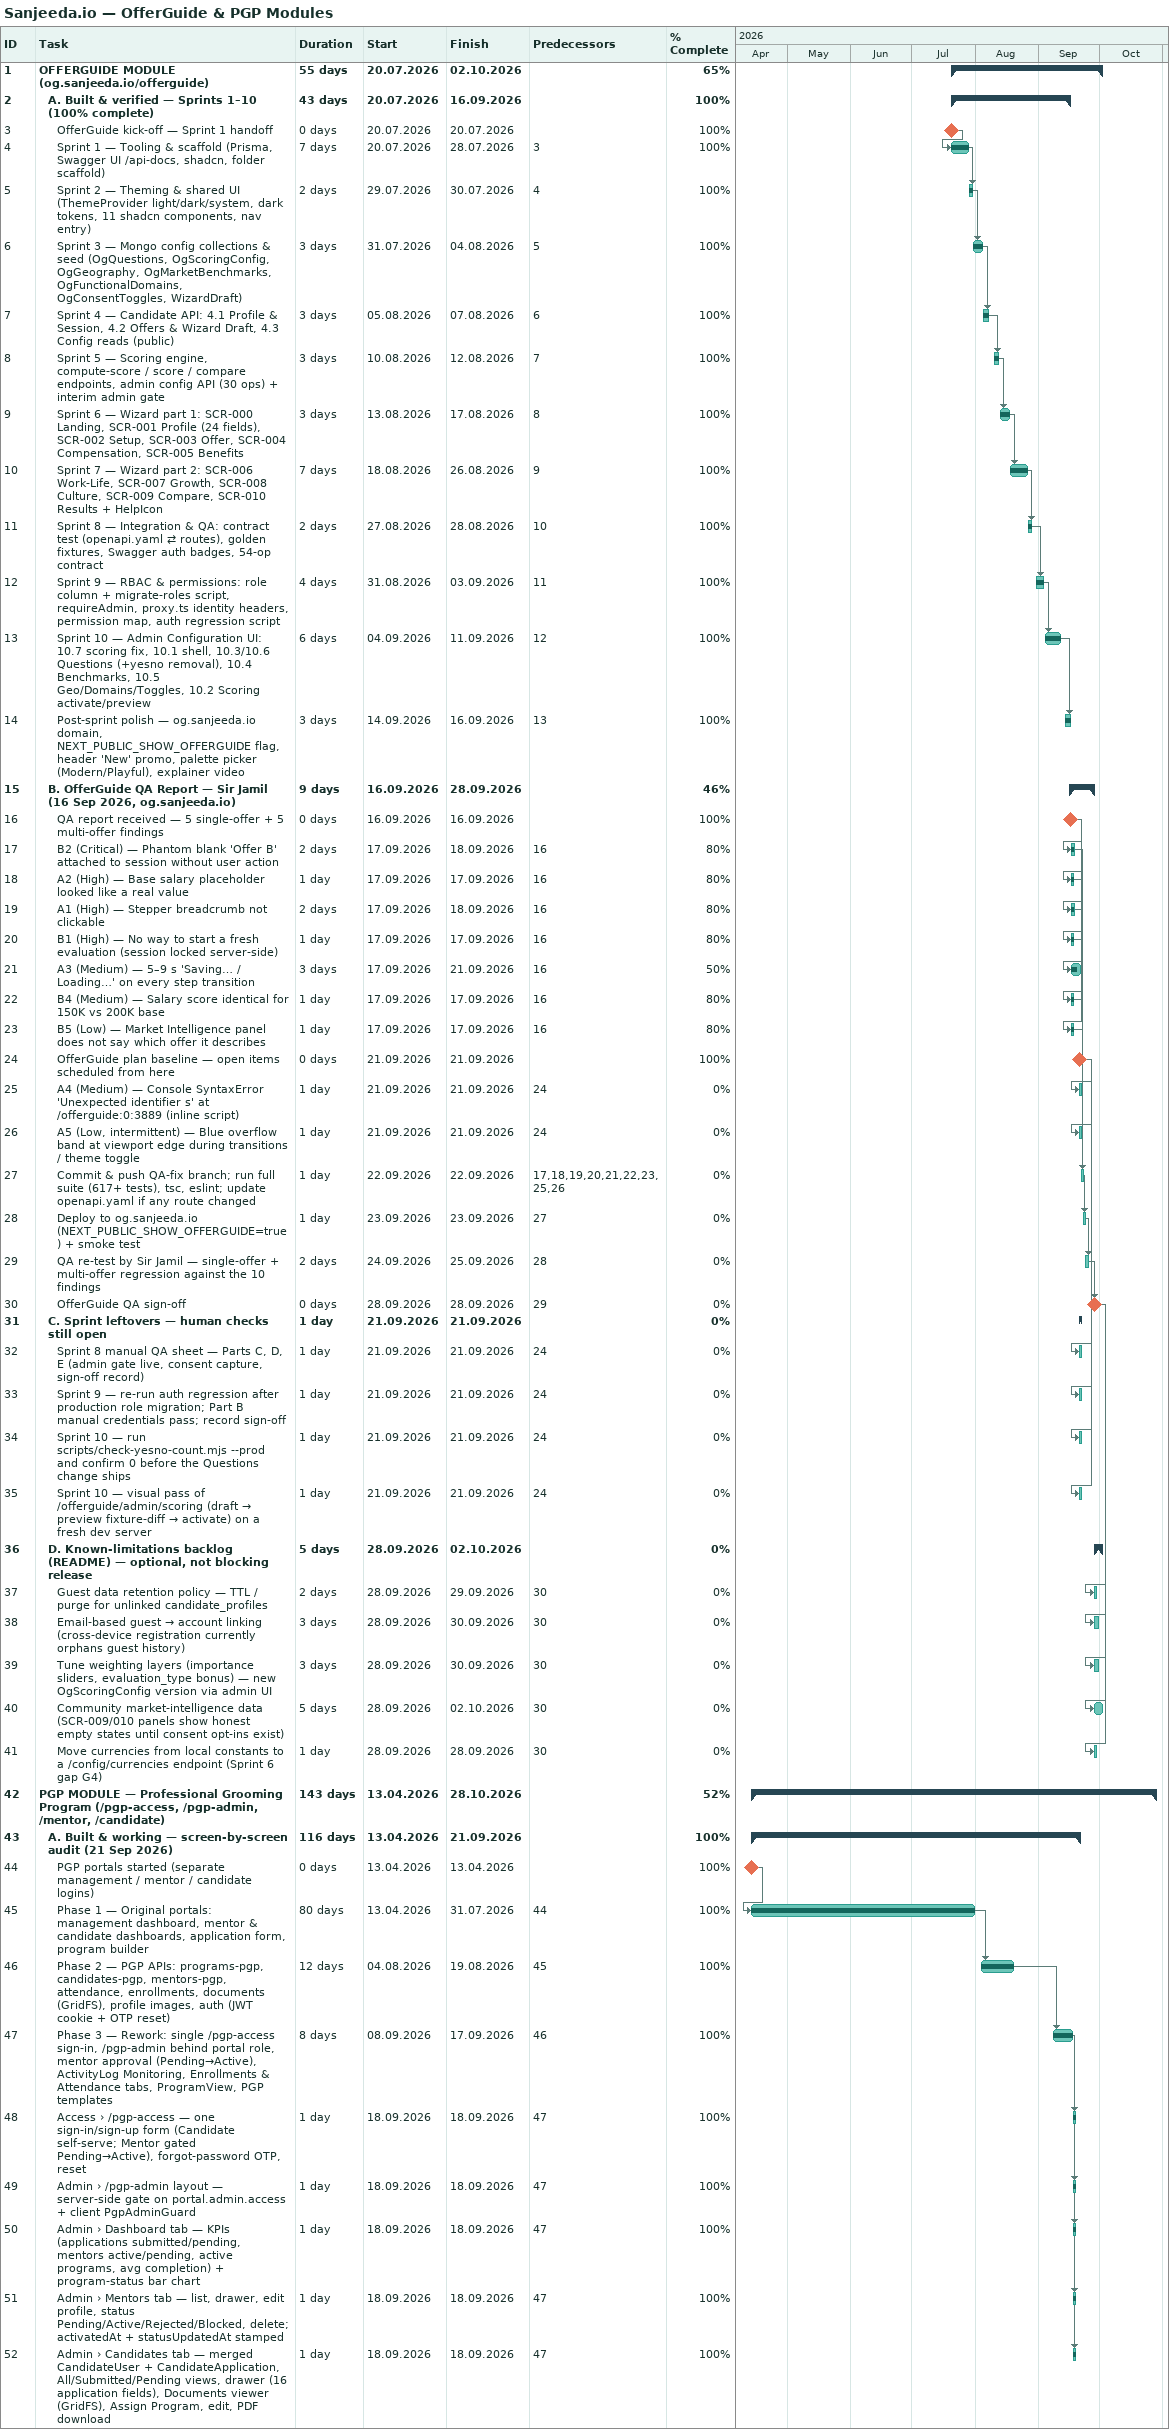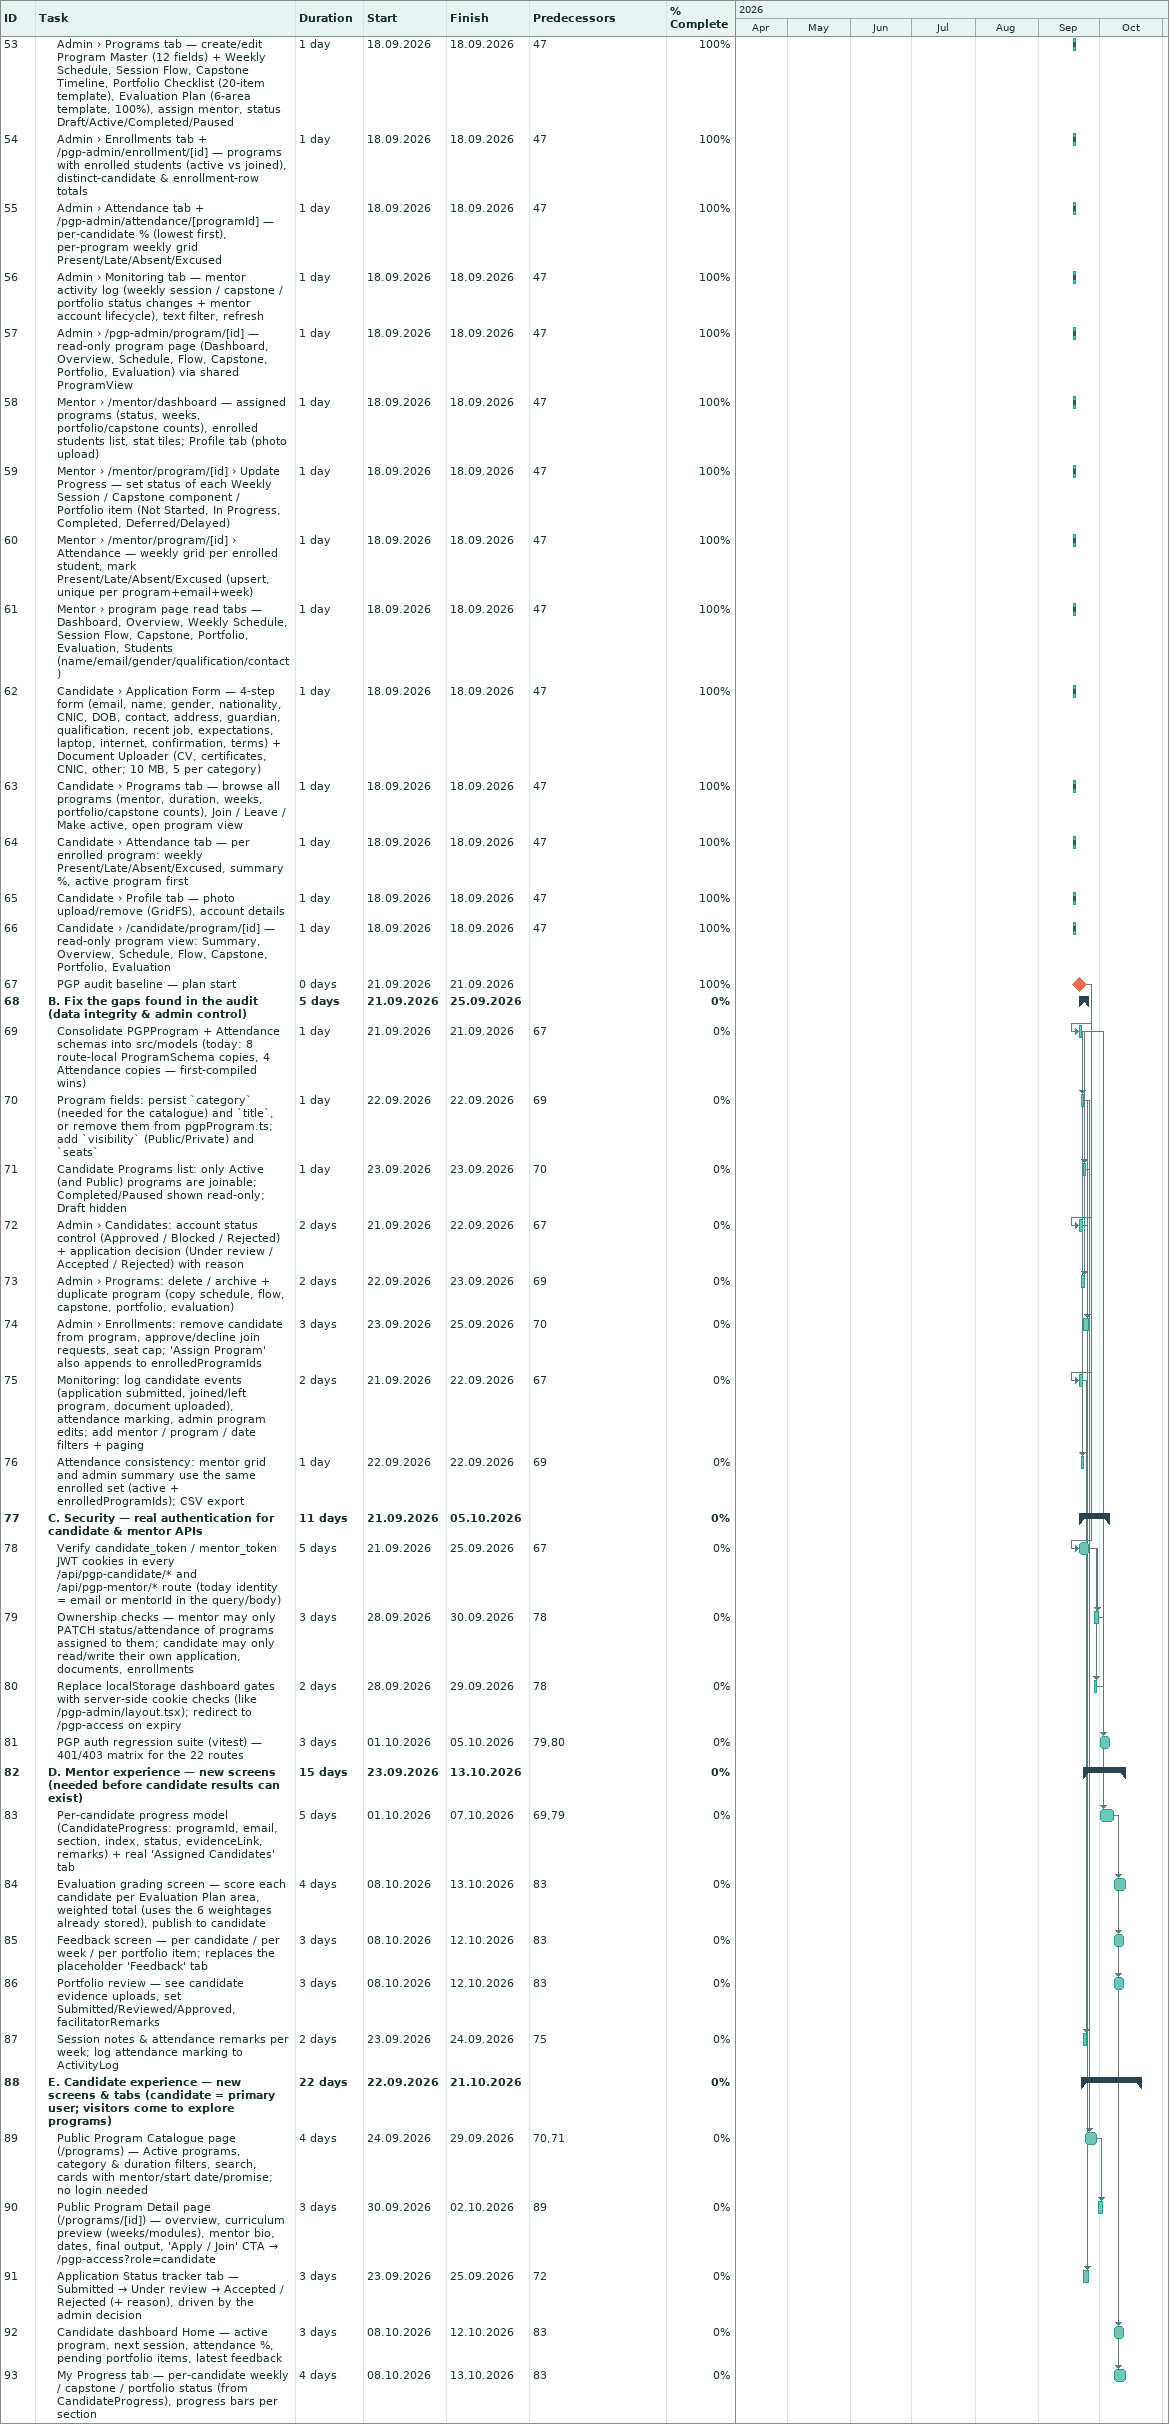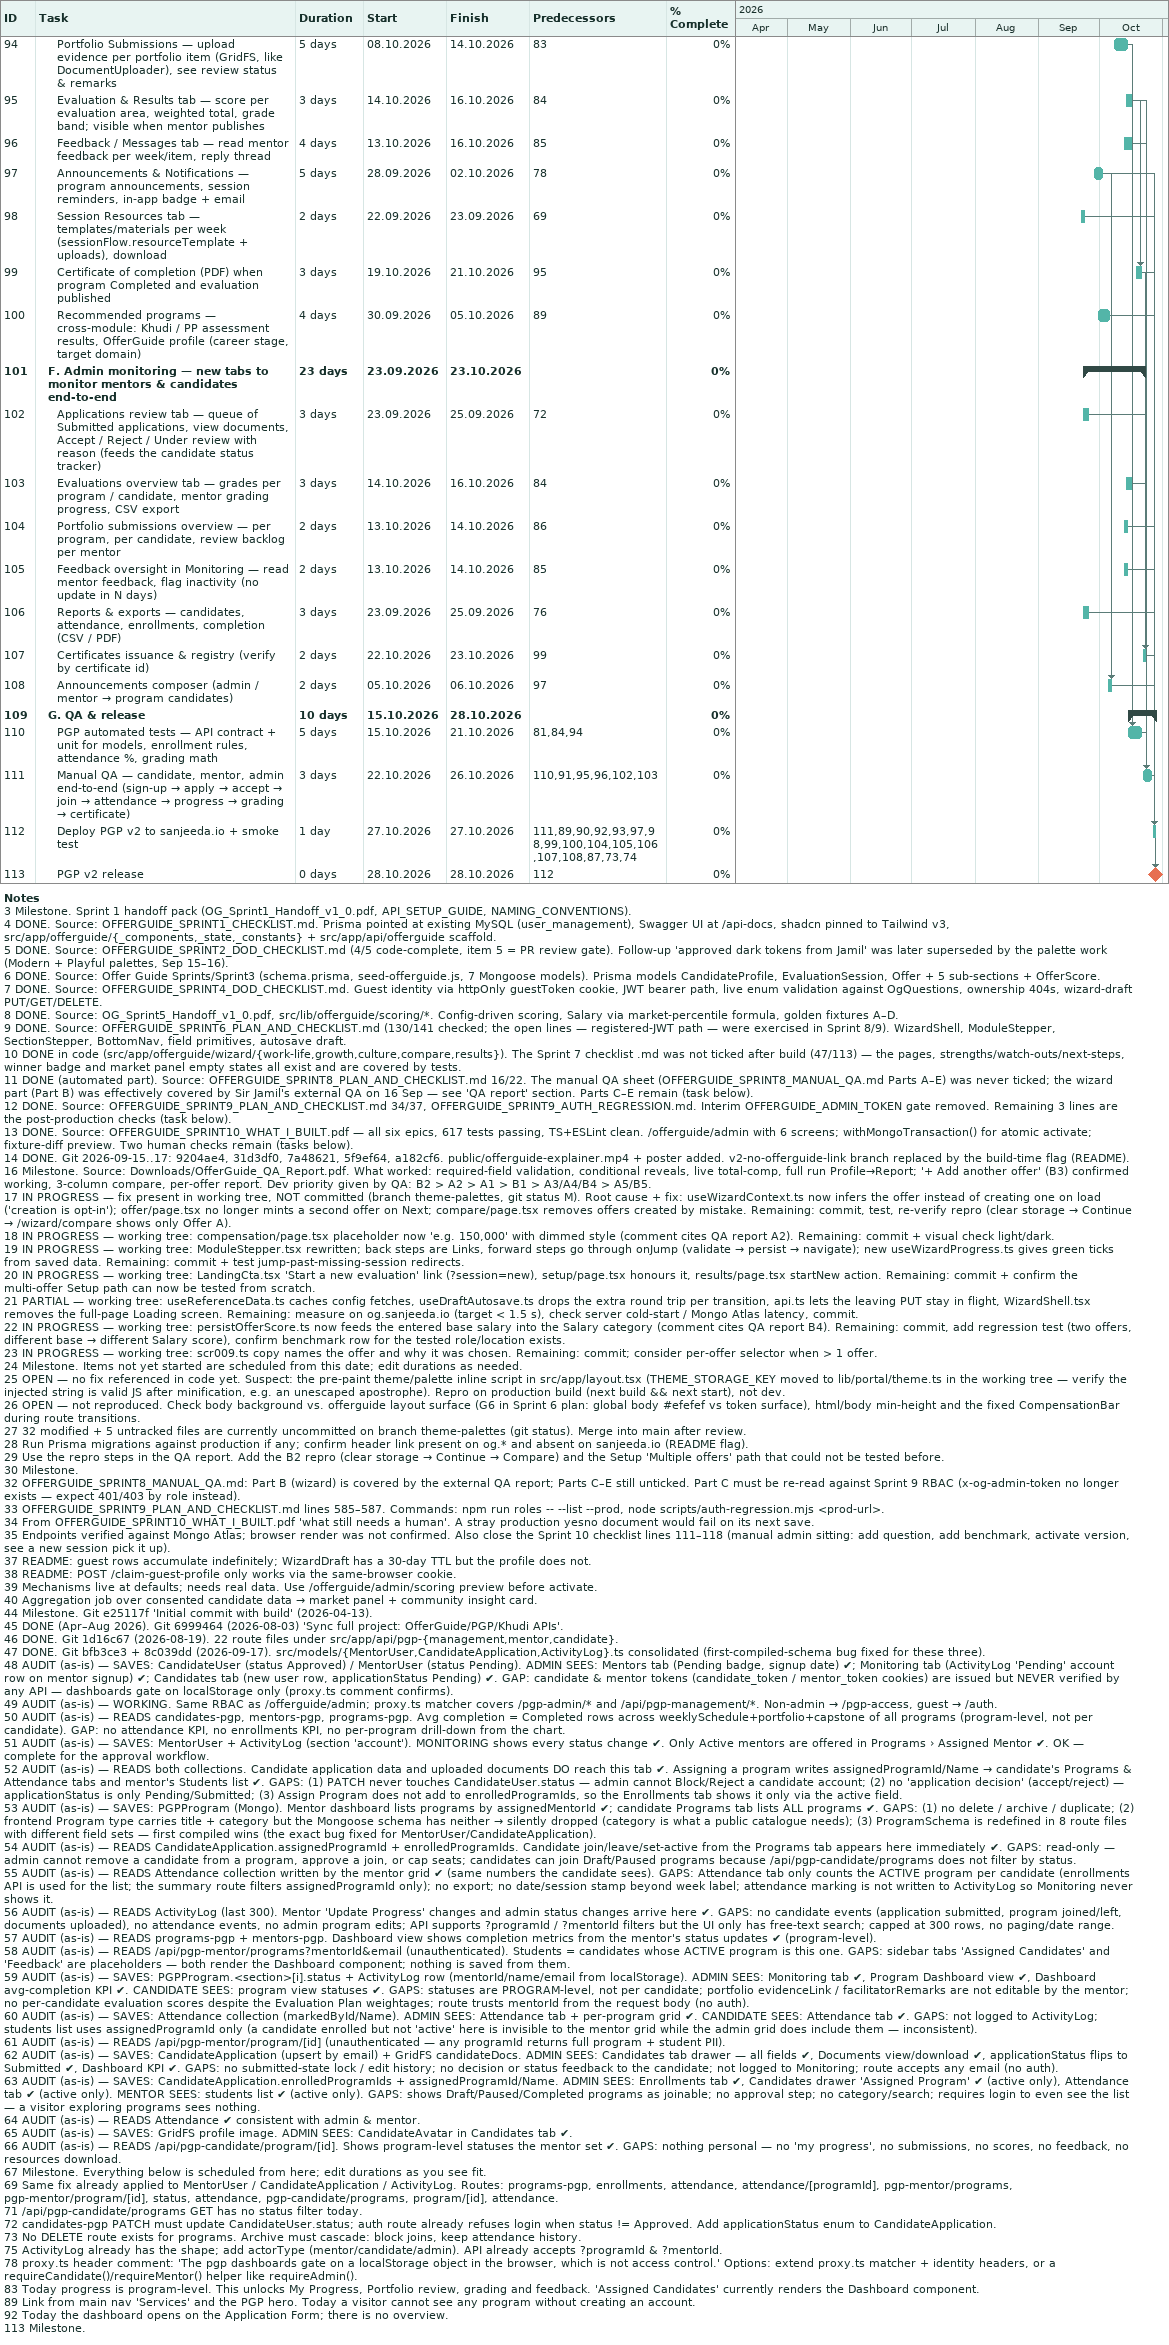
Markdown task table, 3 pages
Sanjeeda.io — OfferGuide & PGP Modules

| ID | Level | Task | Duration | Start | Finish | Predecessors | % complete |
|---|---|---|---|---|---|---|---|
| 1 | 1 | **OFFERGUIDE MODULE (og.sanjeeda.io/offerguide)** | 55d | 2026-07-20 | 2026-10-02 |  | 65 |
| 2 | 2 | **A. Built & verified — Sprints 1–10 (100% complete)** | 43d | 2026-07-20 | 2026-09-16 |  | 100 |
| 3 | 3 | OfferGuide kick-off — Sprint 1 handoff | 0d | 2026-07-20 | 2026-07-20 |  | 100 |
| 4 | 3 | Sprint 1 — Tooling & scaffold (Prisma, Swagger UI /api-docs, shadcn, folder scaffold) | 7d | 2026-07-20 | 2026-07-28 | 3 | 100 |
| 5 | 3 | Sprint 2 — Theming & shared UI (ThemeProvider light/dark/system, dark tokens, 11 shadcn components, nav entry) | 2d | 2026-07-29 | 2026-07-30 | 4 | 100 |
| 6 | 3 | Sprint 3 — Mongo config collections & seed (OgQuestions, OgScoringConfig, OgGeography, OgMarketBenchmarks, OgFunctionalDomains, OgConsentToggles, WizardDraft) | 3d | 2026-07-31 | 2026-08-04 | 5 | 100 |
| 7 | 3 | Sprint 4 — Candidate API: 4.1 Profile & Session, 4.2 Offers & Wizard Draft, 4.3 Config reads (public) | 3d | 2026-08-05 | 2026-08-07 | 6 | 100 |
| 8 | 3 | Sprint 5 — Scoring engine, compute-score / score / compare endpoints, admin config API (30 ops) + interim admin gate | 3d | 2026-08-10 | 2026-08-12 | 7 | 100 |
| 9 | 3 | Sprint 6 — Wizard part 1: SCR-000 Landing, SCR-001 Profile (24 fields), SCR-002 Setup, SCR-003 Offer, SCR-004 Compensation, SCR-005 Benefits | 3d | 2026-08-13 | 2026-08-17 | 8 | 100 |
| 10 | 3 | Sprint 7 — Wizard part 2: SCR-006 Work-Life, SCR-007 Growth, SCR-008 Culture, SCR-009 Compare, SCR-010 Results + HelpIcon | 7d | 2026-08-18 | 2026-08-26 | 9 | 100 |
| 11 | 3 | Sprint 8 — Integration & QA: contract test (openapi.yaml ⇄ routes), golden fixtures, Swagger auth badges, 54-op contract | 2d | 2026-08-27 | 2026-08-28 | 10 | 100 |
| 12 | 3 | Sprint 9 — RBAC & permissions: role column + migrate-roles script, requireAdmin, proxy.ts identity headers, permission map, auth regression script | 4d | 2026-08-31 | 2026-09-03 | 11 | 100 |
| 13 | 3 | Sprint 10 — Admin Configuration UI: 10.7 scoring fix, 10.1 shell, 10.3/10.6 Questions (+yesno removal), 10.4 Benchmarks, 10.5 Geo/Domains/Toggles, 10.2 Scoring activate/preview | 6d | 2026-09-04 | 2026-09-11 | 12 | 100 |
| 14 | 3 | Post-sprint polish — og.sanjeeda.io domain, NEXT_PUBLIC_SHOW_OFFERGUIDE flag, header 'New' promo, palette picker (Modern/Playful), explainer video | 3d | 2026-09-14 | 2026-09-16 | 13 | 100 |
| 15 | 2 | **B. OfferGuide QA Report — Sir Jamil (16 Sep 2026, og.sanjeeda.io)** | 9d | 2026-09-16 | 2026-09-28 |  | 46 |
| 16 | 3 | QA report received — 5 single-offer + 5 multi-offer findings | 0d | 2026-09-16 | 2026-09-16 |  | 100 |
| 17 | 3 | B2 (Critical) — Phantom blank 'Offer B' attached to session without user action | 2d | 2026-09-17 | 2026-09-18 | 16 | 80 |
| 18 | 3 | A2 (High) — Base salary placeholder looked like a real value | 1d | 2026-09-17 | 2026-09-17 | 16 | 80 |
| 19 | 3 | A1 (High) — Stepper breadcrumb not clickable | 2d | 2026-09-17 | 2026-09-18 | 16 | 80 |
| 20 | 3 | B1 (High) — No way to start a fresh evaluation (session locked server-side) | 1d | 2026-09-17 | 2026-09-17 | 16 | 80 |
| 21 | 3 | A3 (Medium) — 5–9 s 'Saving… / Loading…' on every step transition | 3d | 2026-09-17 | 2026-09-21 | 16 | 50 |
| 22 | 3 | B4 (Medium) — Salary score identical for 150K vs 200K base | 1d | 2026-09-17 | 2026-09-17 | 16 | 80 |
| 23 | 3 | B5 (Low) — Market Intelligence panel does not say which offer it describes | 1d | 2026-09-17 | 2026-09-17 | 16 | 80 |
| 24 | 3 | OfferGuide plan baseline — open items scheduled from here | 0d | 2026-09-21 | 2026-09-21 |  | 100 |
| 25 | 3 | A4 (Medium) — Console SyntaxError 'Unexpected identifier s' at /offerguide:0:3889 (inline script) | 1d | 2026-09-21 | 2026-09-21 | 24 | 0 |
| 26 | 3 | A5 (Low, intermittent) — Blue overflow band at viewport edge during transitions / theme toggle | 1d | 2026-09-21 | 2026-09-21 | 24 | 0 |
| 27 | 3 | Commit & push QA-fix branch; run full suite (617+ tests), tsc, eslint; update openapi.yaml if any route changed | 1d | 2026-09-22 | 2026-09-22 | 17, 18, 19, 20, 21, 22, 23, 25, 26 | 0 |
| 28 | 3 | Deploy to og.sanjeeda.io (NEXT_PUBLIC_SHOW_OFFERGUIDE=true) + smoke test | 1d | 2026-09-23 | 2026-09-23 | 27 | 0 |
| 29 | 3 | QA re-test by Sir Jamil — single-offer + multi-offer regression against the 10 findings | 2d | 2026-09-24 | 2026-09-25 | 28 | 0 |
| 30 | 3 | OfferGuide QA sign-off | 0d | 2026-09-28 | 2026-09-28 | 29 | 0 |
| 31 | 2 | **C. Sprint leftovers — human checks still open** | 1d | 2026-09-21 | 2026-09-21 |  | 0 |
| 32 | 3 | Sprint 8 manual QA sheet — Parts C, D, E (admin gate live, consent capture, sign-off record) | 1d | 2026-09-21 | 2026-09-21 | 24 | 0 |
| 33 | 3 | Sprint 9 — re-run auth regression after production role migration; Part B manual credentials pass; record sign-off | 1d | 2026-09-21 | 2026-09-21 | 24 | 0 |
| 34 | 3 | Sprint 10 — run scripts/check-yesno-count.mjs --prod and confirm 0 before the Questions change ships | 1d | 2026-09-21 | 2026-09-21 | 24 | 0 |
| 35 | 3 | Sprint 10 — visual pass of /offerguide/admin/scoring (draft → preview fixture-diff → activate) on a fresh dev server | 1d | 2026-09-21 | 2026-09-21 | 24 | 0 |
| 36 | 2 | **D. Known-limitations backlog (README) — optional, not blocking release** | 5d | 2026-09-28 | 2026-10-02 |  | 0 |
| 37 | 3 | Guest data retention policy — TTL / purge for unlinked candidate_profiles | 2d | 2026-09-28 | 2026-09-29 | 30 | 0 |
| 38 | 3 | Email-based guest → account linking (cross-device registration currently orphans guest history) | 3d | 2026-09-28 | 2026-09-30 | 30 | 0 |
| 39 | 3 | Tune weighting layers (importance sliders, evaluation_type bonus) — new OgScoringConfig version via admin UI | 3d | 2026-09-28 | 2026-09-30 | 30 | 0 |
| 40 | 3 | Community market-intelligence data (SCR-009/010 panels show honest empty states until consent opt-ins exist) | 5d | 2026-09-28 | 2026-10-02 | 30 | 0 |
| 41 | 3 | Move currencies from local constants to a /config/currencies endpoint (Sprint 6 gap G4) | 1d | 2026-09-28 | 2026-09-28 | 30 | 0 |
| 42 | 1 | **PGP MODULE — Professional Grooming Program (/pgp-access, /pgp-admin, /mentor, /candidate)** | 143d | 2026-04-13 | 2026-10-28 |  | 52 |
| 43 | 2 | **A. Built & working — screen-by-screen audit (21 Sep 2026)** | 116d | 2026-04-13 | 2026-09-21 |  | 100 |
| 44 | 3 | PGP portals started (separate management / mentor / candidate logins) | 0d | 2026-04-13 | 2026-04-13 |  | 100 |
| 45 | 3 | Phase 1 — Original portals: management dashboard, mentor & candidate dashboards, application form, program builder | 80d | 2026-04-13 | 2026-07-31 | 44 | 100 |
| 46 | 3 | Phase 2 — PGP APIs: programs-pgp, candidates-pgp, mentors-pgp, attendance, enrollments, documents (GridFS), profile images, auth (JWT cookie + OTP reset) | 12d | 2026-08-04 | 2026-08-19 | 45 | 100 |
| 47 | 3 | Phase 3 — Rework: single /pgp-access sign-in, /pgp-admin behind portal role, mentor approval (Pending→Active), ActivityLog Monitoring, Enrollments & Attendance tabs, ProgramView, PGP templates | 8d | 2026-09-08 | 2026-09-17 | 46 | 100 |
| 48 | 3 | Access › /pgp-access — one sign-in/sign-up form (Candidate self-serve; Mentor gated Pending→Active), forgot-password OTP, reset | 1d | 2026-09-18 | 2026-09-18 | 47 | 100 |
| 49 | 3 | Admin › /pgp-admin layout — server-side gate on portal.admin.access + client PgpAdminGuard | 1d | 2026-09-18 | 2026-09-18 | 47 | 100 |
| 50 | 3 | Admin › Dashboard tab — KPIs (applications submitted/pending, mentors active/pending, active programs, avg completion) + program-status bar chart | 1d | 2026-09-18 | 2026-09-18 | 47 | 100 |
| 51 | 3 | Admin › Mentors tab — list, drawer, edit profile, status Pending/Active/Rejected/Blocked, delete; activatedAt + statusUpdatedAt stamped | 1d | 2026-09-18 | 2026-09-18 | 47 | 100 |
| 52 | 3 | Admin › Candidates tab — merged CandidateUser + CandidateApplication, All/Submitted/Pending views, drawer (16 application fields), Documents viewer (GridFS), Assign Program, edit, PDF download | 1d | 2026-09-18 | 2026-09-18 | 47 | 100 |
| 53 | 3 | Admin › Programs tab — create/edit Program Master (12 fields) + Weekly Schedule, Session Flow, Capstone Timeline, Portfolio Checklist (20-item template), Evaluation Plan (6-area template, 100%), assign mentor, status Draft/Active/Completed/Paused | 1d | 2026-09-18 | 2026-09-18 | 47 | 100 |
| 54 | 3 | Admin › Enrollments tab + /pgp-admin/enrollment/[id] — programs with enrolled students (active vs joined), distinct-candidate & enrollment-row totals | 1d | 2026-09-18 | 2026-09-18 | 47 | 100 |
| 55 | 3 | Admin › Attendance tab + /pgp-admin/attendance/[programId] — per-candidate % (lowest first), per-program weekly grid Present/Late/Absent/Excused | 1d | 2026-09-18 | 2026-09-18 | 47 | 100 |
| 56 | 3 | Admin › Monitoring tab — mentor activity log (weekly session / capstone / portfolio status changes + mentor account lifecycle), text filter, refresh | 1d | 2026-09-18 | 2026-09-18 | 47 | 100 |
| 57 | 3 | Admin › /pgp-admin/program/[id] — read-only program page (Dashboard, Overview, Schedule, Flow, Capstone, Portfolio, Evaluation) via shared ProgramView | 1d | 2026-09-18 | 2026-09-18 | 47 | 100 |
| 58 | 3 | Mentor › /mentor/dashboard — assigned programs (status, weeks, portfolio/capstone counts), enrolled students list, stat tiles; Profile tab (photo upload) | 1d | 2026-09-18 | 2026-09-18 | 47 | 100 |
| 59 | 3 | Mentor › /mentor/program/[id] › Update Progress — set status of each Weekly Session / Capstone component / Portfolio item (Not Started, In Progress, Completed, Deferred/Delayed) | 1d | 2026-09-18 | 2026-09-18 | 47 | 100 |
| 60 | 3 | Mentor › /mentor/program/[id] › Attendance — weekly grid per enrolled student, mark Present/Late/Absent/Excused (upsert, unique per program+email+week) | 1d | 2026-09-18 | 2026-09-18 | 47 | 100 |
| 61 | 3 | Mentor › program page read tabs — Dashboard, Overview, Weekly Schedule, Session Flow, Capstone, Portfolio, Evaluation, Students (name/email/gender/qualification/contact) | 1d | 2026-09-18 | 2026-09-18 | 47 | 100 |
| 62 | 3 | Candidate › Application Form — 4-step form (email, name, gender, nationality, CNIC, DOB, contact, address, guardian, qualification, recent job, expectations, laptop, internet, confirmation, terms) + Document Uploader (CV, certificates, CNIC, other; 10 MB, 5 per category) | 1d | 2026-09-18 | 2026-09-18 | 47 | 100 |
| 63 | 3 | Candidate › Programs tab — browse all programs (mentor, duration, weeks, portfolio/capstone counts), Join / Leave / Make active, open program view | 1d | 2026-09-18 | 2026-09-18 | 47 | 100 |
| 64 | 3 | Candidate › Attendance tab — per enrolled program: weekly Present/Late/Absent/Excused, summary %, active program first | 1d | 2026-09-18 | 2026-09-18 | 47 | 100 |
| 65 | 3 | Candidate › Profile tab — photo upload/remove (GridFS), account details | 1d | 2026-09-18 | 2026-09-18 | 47 | 100 |
| 66 | 3 | Candidate › /candidate/program/[id] — read-only program view: Summary, Overview, Schedule, Flow, Capstone, Portfolio, Evaluation | 1d | 2026-09-18 | 2026-09-18 | 47 | 100 |
| 67 | 3 | PGP audit baseline — plan start | 0d | 2026-09-21 | 2026-09-21 |  | 100 |
| 68 | 2 | **B. Fix the gaps found in the audit (data integrity & admin control)** | 5d | 2026-09-21 | 2026-09-25 |  | 0 |
| 69 | 3 | Consolidate PGPProgram + Attendance schemas into src/models (today: 8 route-local ProgramSchema copies, 4 Attendance copies — first-compiled wins) | 1d | 2026-09-21 | 2026-09-21 | 67 | 0 |
| 70 | 3 | Program fields: persist `category` (needed for the catalogue) and `title`, or remove them from pgpProgram.ts; add `visibility` (Public/Private) and `seats` | 1d | 2026-09-22 | 2026-09-22 | 69 | 0 |
| 71 | 3 | Candidate Programs list: only Active (and Public) programs are joinable; Completed/Paused shown read-only; Draft hidden | 1d | 2026-09-23 | 2026-09-23 | 70 | 0 |
| 72 | 3 | Admin › Candidates: account status control (Approved / Blocked / Rejected) + application decision (Under review / Accepted / Rejected) with reason | 2d | 2026-09-21 | 2026-09-22 | 67 | 0 |
| 73 | 3 | Admin › Programs: delete / archive + duplicate program (copy schedule, flow, capstone, portfolio, evaluation) | 2d | 2026-09-22 | 2026-09-23 | 69 | 0 |
| 74 | 3 | Admin › Enrollments: remove candidate from program, approve/decline join requests, seat cap; 'Assign Program' also appends to enrolledProgramIds | 3d | 2026-09-23 | 2026-09-25 | 70 | 0 |
| 75 | 3 | Monitoring: log candidate events (application submitted, joined/left program, document uploaded), attendance marking, admin program edits; add mentor / program / date filters + paging | 2d | 2026-09-21 | 2026-09-22 | 67 | 0 |
| 76 | 3 | Attendance consistency: mentor grid and admin summary use the same enrolled set (active + enrolledProgramIds); CSV export | 1d | 2026-09-22 | 2026-09-22 | 69 | 0 |
| 77 | 2 | **C. Security — real authentication for candidate & mentor APIs** | 11d | 2026-09-21 | 2026-10-05 |  | 0 |
| 78 | 3 | Verify candidate_token / mentor_token JWT cookies in every /api/pgp-candidate/* and /api/pgp-mentor/* route (today identity = email or mentorId in the query/body) | 5d | 2026-09-21 | 2026-09-25 | 67 | 0 |
| 79 | 3 | Ownership checks — mentor may only PATCH status/attendance of programs assigned to them; candidate may only read/write their own application, documents, enrollments | 3d | 2026-09-28 | 2026-09-30 | 78 | 0 |
| 80 | 3 | Replace localStorage dashboard gates with server-side cookie checks (like /pgp-admin/layout.tsx); redirect to /pgp-access on expiry | 2d | 2026-09-28 | 2026-09-29 | 78 | 0 |
| 81 | 3 | PGP auth regression suite (vitest) — 401/403 matrix for the 22 routes | 3d | 2026-10-01 | 2026-10-05 | 79, 80 | 0 |
| 82 | 2 | **D. Mentor experience — new screens (needed before candidate results can exist)** | 15d | 2026-09-23 | 2026-10-13 |  | 0 |
| 83 | 3 | Per-candidate progress model (CandidateProgress: programId, email, section, index, status, evidenceLink, remarks) + real 'Assigned Candidates' tab | 5d | 2026-10-01 | 2026-10-07 | 69, 79 | 0 |
| 84 | 3 | Evaluation grading screen — score each candidate per Evaluation Plan area, weighted total (uses the 6 weightages already stored), publish to candidate | 4d | 2026-10-08 | 2026-10-13 | 83 | 0 |
| 85 | 3 | Feedback screen — per candidate / per week / per portfolio item; replaces the placeholder 'Feedback' tab | 3d | 2026-10-08 | 2026-10-12 | 83 | 0 |
| 86 | 3 | Portfolio review — see candidate evidence uploads, set Submitted/Reviewed/Approved, facilitatorRemarks | 3d | 2026-10-08 | 2026-10-12 | 83 | 0 |
| 87 | 3 | Session notes & attendance remarks per week; log attendance marking to ActivityLog | 2d | 2026-09-23 | 2026-09-24 | 75 | 0 |
| 88 | 2 | **E. Candidate experience — new screens & tabs (candidate = primary user; visitors come to explore programs)** | 22d | 2026-09-22 | 2026-10-21 |  | 0 |
| 89 | 3 | Public Program Catalogue page (/programs) — Active programs, category & duration filters, search, cards with mentor/start date/promise; no login needed | 4d | 2026-09-24 | 2026-09-29 | 70, 71 | 0 |
| 90 | 3 | Public Program Detail page (/programs/[id]) — overview, curriculum preview (weeks/modules), mentor bio, dates, final output, 'Apply / Join' CTA → /pgp-access?role=candidate | 3d | 2026-09-30 | 2026-10-02 | 89 | 0 |
| 91 | 3 | Application Status tracker tab — Submitted → Under review → Accepted / Rejected (+ reason), driven by the admin decision | 3d | 2026-09-23 | 2026-09-25 | 72 | 0 |
| 92 | 3 | Candidate dashboard Home — active program, next session, attendance %, pending portfolio items, latest feedback | 3d | 2026-10-08 | 2026-10-12 | 83 | 0 |
| 93 | 3 | My Progress tab — per-candidate weekly / capstone / portfolio status (from CandidateProgress), progress bars per section | 4d | 2026-10-08 | 2026-10-13 | 83 | 0 |
| 94 | 3 | Portfolio Submissions — upload evidence per portfolio item (GridFS, like DocumentUploader), see review status & remarks | 5d | 2026-10-08 | 2026-10-14 | 83 | 0 |
| 95 | 3 | Evaluation & Results tab — score per evaluation area, weighted total, grade band; visible when mentor publishes | 3d | 2026-10-14 | 2026-10-16 | 84 | 0 |
| 96 | 3 | Feedback / Messages tab — read mentor feedback per week/item, reply thread | 4d | 2026-10-13 | 2026-10-16 | 85 | 0 |
| 97 | 3 | Announcements & Notifications — program announcements, session reminders, in-app badge + email | 5d | 2026-09-28 | 2026-10-02 | 78 | 0 |
| 98 | 3 | Session Resources tab — templates/materials per week (sessionFlow.resourceTemplate + uploads), download | 2d | 2026-09-22 | 2026-09-23 | 69 | 0 |
| 99 | 3 | Certificate of completion (PDF) when program Completed and evaluation published | 3d | 2026-10-19 | 2026-10-21 | 95 | 0 |
| 100 | 3 | Recommended programs — cross-module: Khudi / PP assessment results, OfferGuide profile (career stage, target domain) | 4d | 2026-09-30 | 2026-10-05 | 89 | 0 |
| 101 | 2 | **F. Admin monitoring — new tabs to monitor mentors & candidates end-to-end** | 23d | 2026-09-23 | 2026-10-23 |  | 0 |
| 102 | 3 | Applications review tab — queue of Submitted applications, view documents, Accept / Reject / Under review with reason (feeds the candidate status tracker) | 3d | 2026-09-23 | 2026-09-25 | 72 | 0 |
| 103 | 3 | Evaluations overview tab — grades per program / candidate, mentor grading progress, CSV export | 3d | 2026-10-14 | 2026-10-16 | 84 | 0 |
| 104 | 3 | Portfolio submissions overview — per program, per candidate, review backlog per mentor | 2d | 2026-10-13 | 2026-10-14 | 86 | 0 |
| 105 | 3 | Feedback oversight in Monitoring — read mentor feedback, flag inactivity (no update in N days) | 2d | 2026-10-13 | 2026-10-14 | 85 | 0 |
| 106 | 3 | Reports & exports — candidates, attendance, enrollments, completion (CSV / PDF) | 3d | 2026-09-23 | 2026-09-25 | 76 | 0 |
| 107 | 3 | Certificates issuance & registry (verify by certificate id) | 2d | 2026-10-22 | 2026-10-23 | 99 | 0 |
| 108 | 3 | Announcements composer (admin / mentor → program candidates) | 2d | 2026-10-05 | 2026-10-06 | 97 | 0 |
| 109 | 2 | **G. QA & release** | 10d | 2026-10-15 | 2026-10-28 |  | 0 |
| 110 | 3 | PGP automated tests — API contract + unit for models, enrollment rules, attendance %, grading math | 5d | 2026-10-15 | 2026-10-21 | 81, 84, 94 | 0 |
| 111 | 3 | Manual QA — candidate, mentor, admin end-to-end (sign-up → apply → accept → join → attendance → progress → grading → certificate) | 3d | 2026-10-22 | 2026-10-26 | 110, 91, 95, 96, 102, 103 | 0 |
| 112 | 3 | Deploy PGP v2 to sanjeeda.io + smoke test | 1d | 2026-10-27 | 2026-10-27 | 111, 89, 90, 92, 93, 97, 98, 99, 100, 104, 105, 106, 107, 108, 87, 73, 74 | 0 |
| 113 | 3 | PGP v2 release | 0d | 2026-10-28 | 2026-10-28 | 112 | 0 |

Notes
- 3: Milestone. Sprint 1 handoff pack (OG_Sprint1_Handoff_v1_0.pdf, API_SETUP_GUIDE, NAMING_CONVENTIONS).
- 4: DONE. Source: OFFERGUIDE_SPRINT1_CHECKLIST.md. Prisma pointed at existing MySQL (user_management), Swagger UI at /api-docs, shadcn pinned to Tailwind v3, src/app/offerguide/{_components,_state,_constants} + src/app/api/offerguide scaffold.
- 5: DONE. Source: OFFERGUIDE_SPRINT2_DOD_CHECKLIST.md (4/5 code-complete, item 5 = PR review gate). Follow-up 'approved dark tokens from Jamil' was later superseded by the palette work (Modern + Playful palettes, Sep 15–16).
- 6: DONE. Source: Offer Guide Sprints/Sprint3 (schema.prisma, seed-offerguide.js, 7 Mongoose models). Prisma models CandidateProfile, EvaluationSession, Offer + 5 sub-sections + OfferScore.
- 7: DONE. Source: OFFERGUIDE_SPRINT4_DOD_CHECKLIST.md. Guest identity via httpOnly guestToken cookie, JWT bearer path, live enum validation against OgQuestions, ownership 404s, wizard-draft PUT/GET/DELETE.
- 8: DONE. Source: OG_Sprint5_Handoff_v1_0.pdf, src/lib/offerguide/scoring/*. Config-driven scoring, Salary via market-percentile formula, golden fixtures A–D.
- 9: DONE. Source: OFFERGUIDE_SPRINT6_PLAN_AND_CHECKLIST.md (130/141 checked; the open lines — registered-JWT path — were exercised in Sprint 8/9). WizardShell, ModuleStepper, SectionStepper, BottomNav, field primitives, autosave draft.
- 10: DONE in code (src/app/offerguide/wizard/{work-life,growth,culture,compare,results}). The Sprint 7 checklist .md was not ticked after build (47/113) — the pages, strengths/watch-outs/next-steps, winner badge and market panel empty states all exist and are covered by tests.
- 11: DONE (automated part). Source: OFFERGUIDE_SPRINT8_PLAN_AND_CHECKLIST.md 16/22. The manual QA sheet (OFFERGUIDE_SPRINT8_MANUAL_QA.md Parts A–E) was never ticked; the wizard part (Part B) was effectively covered by Sir Jamil's external QA on 16 Sep — see 'QA report' section. Parts C–E remain (task below).
- 12: DONE. Source: OFFERGUIDE_SPRINT9_PLAN_AND_CHECKLIST.md 34/37, OFFERGUIDE_SPRINT9_AUTH_REGRESSION.md. Interim OFFERGUIDE_ADMIN_TOKEN gate removed. Remaining 3 lines are the post-production checks (task below).
- 13: DONE. Source: OFFERGUIDE_SPRINT10_WHAT_I_BUILT.pdf — all six epics, 617 tests passing, TS+ESLint clean. /offerguide/admin with 6 screens; withMongoTransaction() for atomic activate; fixture-diff preview. Two human checks remain (tasks below).
- 14: DONE. Git 2026-09-15..17: 9204ae4, 31d3df0, 7a48621, 5f9ef64, a182cf6. public/offerguide-explainer.mp4 + poster added. v2-no-offerguide-link branch replaced by the build-time flag (README).
- 16: Milestone. Source: Downloads/OfferGuide_QA_Report.pdf. What worked: required-field validation, conditional reveals, live total-comp, full run Profile→Report; '+ Add another offer' (B3) confirmed working, 3-column compare, per-offer report. Dev priority given by QA: B2 > A2 > A1 > B1 > A3/A4/B4 > A5/B5.
- 17: IN PROGRESS — fix present in working tree, NOT committed (branch theme-palettes, git status M). Root cause + fix: useWizardContext.ts now infers the offer instead of creating one on load ('creation is opt-in'); offer/page.tsx no longer mints a second offer on Next; compare/page.tsx removes offers created by mistake. Remaining: commit, test, re-verify repro (clear storage → Continue → /wizard/compare shows only Offer A).
- 18: IN PROGRESS — working tree: compensation/page.tsx placeholder now 'e.g. 150,000' with dimmed style (comment cites QA report A2). Remaining: commit + visual check light/dark.
- 19: IN PROGRESS — working tree: ModuleStepper.tsx rewritten; back steps are Links, forward steps go through onJump (validate → persist → navigate); new useWizardProgress.ts gives green ticks from saved data. Remaining: commit + test jump-past-missing-session redirects.
- 20: IN PROGRESS — working tree: LandingCta.tsx 'Start a new evaluation' link (?session=new), setup/page.tsx honours it, results/page.tsx startNew action. Remaining: commit + confirm the multi-offer Setup path can now be tested from scratch.
- 21: PARTIAL — working tree: useReferenceData.ts caches config fetches, useDraftAutosave.ts drops the extra round trip per transition, api.ts lets the leaving PUT stay in flight, WizardShell.tsx removes the full-page Loading screen. Remaining: measure on og.sanjeeda.io (target < 1.5 s), check server cold-start / Mongo Atlas latency, commit.
- 22: IN PROGRESS — working tree: persistOfferScore.ts now feeds the entered base salary into the Salary category (comment cites QA report B4). Remaining: commit, add regression test (two offers, different base → different Salary score), confirm benchmark row for the tested role/location exists.
- 23: IN PROGRESS — working tree: scr009.ts copy names the offer and why it was chosen. Remaining: commit; consider per-offer selector when > 1 offer.
- 24: Milestone. Items not yet started are scheduled from this date; edit durations as needed.
- 25: OPEN — no fix referenced in code yet. Suspect: the pre-paint theme/palette inline script in src/app/layout.tsx (THEME_STORAGE_KEY moved to lib/portal/theme.ts in the working tree — verify the injected string is valid JS after minification, e.g. an unescaped apostrophe). Repro on production build (next build && next start), not dev.
- 26: OPEN — not reproduced. Check body background vs. offerguide layout surface (G6 in Sprint 6 plan: global body #efefef vs token surface), html/body min-height and the fixed CompensationBar during route transitions.
- 27: 32 modified + 5 untracked files are currently uncommitted on branch theme-palettes (git status). Merge into main after review.
- 28: Run Prisma migrations against production if any; confirm header link present on og.* and absent on sanjeeda.io (README flag).
- 29: Use the repro steps in the QA report. Add the B2 repro (clear storage → Continue → Compare) and the Setup 'Multiple offers' path that could not be tested before.
- 30: Milestone.
- 32: OFFERGUIDE_SPRINT8_MANUAL_QA.md: Part B (wizard) is covered by the external QA report; Parts C–E still unticked. Part C must be re-read against Sprint 9 RBAC (x-og-admin-token no longer exists — expect 401/403 by role instead).
- 33: OFFERGUIDE_SPRINT9_PLAN_AND_CHECKLIST.md lines 585–587. Commands: npm run roles -- --list --prod, node scripts/auth-regression.mjs <prod-url>.
- 34: From OFFERGUIDE_SPRINT10_WHAT_I_BUILT.pdf 'what still needs a human'. A stray production yesno document would fail on its next save.
- 35: Endpoints verified against Mongo Atlas; browser render was not confirmed. Also close the Sprint 10 checklist lines 111–118 (manual admin sitting: add question, add benchmark, activate version, see a new session pick it up).
- 37: README: guest rows accumulate indefinitely; WizardDraft has a 30-day TTL but the profile does not.
- 38: README: POST /claim-guest-profile only works via the same-browser cookie.
- 39: Mechanisms live at defaults; needs real data. Use /offerguide/admin/scoring preview before activate.
- 40: Aggregation job over consented candidate data → market panel + community insight card.
- 44: Milestone. Git e25117f 'Initial commit with build' (2026-04-13).
- 45: DONE (Apr–Aug 2026). Git 6999464 (2026-08-03) 'Sync full project: OfferGuide/PGP/Khudi APIs'.
- 46: DONE. Git 1d16c67 (2026-08-19). 22 route files under src/app/api/pgp-{management,mentor,candidate}.
- 47: DONE. Git bfb3ce3 + 8c039dd (2026-09-17). src/models/{MentorUser,CandidateApplication,ActivityLog}.ts consolidated (first-compiled-schema bug fixed for these three).
- 48: AUDIT (as-is) — SAVES: CandidateUser (status Approved) / MentorUser (status Pending). ADMIN SEES: Mentors tab (Pending badge, signup date) ✔; Monitoring tab (ActivityLog 'Pending' account row on mentor signup) ✔; Candidates tab (new user row, applicationStatus Pending) ✔. GAP: candidate & mentor tokens (candidate_token / mentor_token cookies) are issued but NEVER verified by any API — dashboards gate on localStorage only (proxy.ts comment confirms).
- 49: AUDIT (as-is) — WORKING. Same RBAC as /offerguide/admin; proxy.ts matcher covers /pgp-admin/* and /api/pgp-management/*. Non-admin → /pgp-access, guest → /auth.
- 50: AUDIT (as-is) — READS candidates-pgp, mentors-pgp, programs-pgp. Avg completion = Completed rows across weeklySchedule+portfolio+capstone of all programs (program-level, not per candidate). GAP: no attendance KPI, no enrollments KPI, no per-program drill-down from the chart.
- 51: AUDIT (as-is) — SAVES: MentorUser + ActivityLog (section 'account'). MONITORING shows every status change ✔. Only Active mentors are offered in Programs › Assigned Mentor ✔. OK — complete for the approval workflow.
- 52: AUDIT (as-is) — READS both collections. Candidate application data and uploaded documents DO reach this tab ✔. Assigning a program writes assignedProgramId/Name → candidate's Programs & Attendance tabs and mentor's Students list ✔. GAPS: (1) PATCH never touches CandidateUser.status — admin cannot Block/Reject a candidate account; (2) no 'application decision' (accept/reject) — applicationStatus is only Pending/Submitted; (3) Assign Program does not add to enrolledProgramIds, so the Enrollments tab shows it only via the active field.
- 53: AUDIT (as-is) — SAVES: PGPProgram (Mongo). Mentor dashboard lists programs by assignedMentorId ✔; candidate Programs tab lists ALL programs ✔. GAPS: (1) no delete / archive / duplicate; (2) frontend Program type carries title + category but the Mongoose schema has neither → silently dropped (category is what a public catalogue needs); (3) ProgramSchema is redefined in 8 route files with different field sets — first compiled wins (the exact bug fixed for MentorUser/CandidateApplication).
- 54: AUDIT (as-is) — READS CandidateApplication.assignedProgramId + enrolledProgramIds. Candidate join/leave/set-active from the Programs tab appears here immediately ✔. GAPS: read-only — admin cannot remove a candidate from a program, approve a join, or cap seats; candidates can join Draft/Paused programs because /api/pgp-candidate/programs does not filter by status.
- 55: AUDIT (as-is) — READS Attendance collection written by the mentor grid ✔ (same numbers the candidate sees). GAPS: Attendance tab only counts the ACTIVE program per candidate (enrollments API is used for the list; the summary route filters assignedProgramId only); no export; no date/session stamp beyond week label; attendance marking is not written to ActivityLog so Monitoring never shows it.
- 56: AUDIT (as-is) — READS ActivityLog (last 300). Mentor 'Update Progress' changes and admin status changes arrive here ✔. GAPS: no candidate events (application submitted, program joined/left, documents uploaded), no attendance events, no admin program edits; API supports ?programId / ?mentorId filters but the UI only has free-text search; capped at 300 rows, no paging/date range.
- 57: AUDIT (as-is) — READS programs-pgp + mentors-pgp. Dashboard view shows completion metrics from the mentor's status updates ✔ (program-level).
- 58: AUDIT (as-is) — READS /api/pgp-mentor/programs?mentorId&email (unauthenticated). Students = candidates whose ACTIVE program is this one. GAPS: sidebar tabs 'Assigned Candidates' and 'Feedback' are placeholders — both render the Dashboard component; nothing is saved from them.
- 59: AUDIT (as-is) — SAVES: PGPProgram.<section>[i].status + ActivityLog row (mentorId/name/email from localStorage). ADMIN SEES: Monitoring tab ✔, Program Dashboard view ✔, Dashboard avg-completion KPI ✔. CANDIDATE SEES: program view statuses ✔. GAPS: statuses are PROGRAM-level, not per candidate; portfolio evidenceLink / facilitatorRemarks are not editable by the mentor; no per-candidate evaluation scores despite the Evaluation Plan weightages; route trusts mentorId from the request body (no auth).
- 60: AUDIT (as-is) — SAVES: Attendance collection (markedById/Name). ADMIN SEES: Attendance tab + per-program grid ✔. CANDIDATE SEES: Attendance tab ✔. GAPS: not logged to ActivityLog; students list uses assignedProgramId only (a candidate enrolled but not 'active' here is invisible to the mentor grid while the admin grid does include them — inconsistent).
- 61: AUDIT (as-is) — READS /api/pgp-mentor/program/[id] (unauthenticated — any programId returns full program + student PII).
- 62: AUDIT (as-is) — SAVES: CandidateApplication (upsert by email) + GridFS candidateDocs. ADMIN SEES: Candidates tab drawer — all fields ✔, Documents view/download ✔, applicationStatus flips to Submitted ✔, Dashboard KPI ✔. GAPS: no submitted-state lock / edit history; no decision or status feedback to the candidate; not logged to Monitoring; route accepts any email (no auth).
- 63: AUDIT (as-is) — SAVES: CandidateApplication.enrolledProgramIds + assignedProgramId/Name. ADMIN SEES: Enrollments tab ✔, Candidates drawer 'Assigned Program' ✔ (active only), Attendance tab ✔ (active only). MENTOR SEES: students list ✔ (active only). GAPS: shows Draft/Paused/Completed programs as joinable; no approval step; no category/search; requires login to even see the list — a visitor exploring programs sees nothing.
- 64: AUDIT (as-is) — READS Attendance ✔ consistent with admin & mentor.
- 65: AUDIT (as-is) — SAVES: GridFS profile image. ADMIN SEES: CandidateAvatar in Candidates tab ✔.
- 66: AUDIT (as-is) — READS /api/pgp-candidate/program/[id]. Shows program-level statuses the mentor set ✔. GAPS: nothing personal — no 'my progress', no submissions, no scores, no feedback, no resources download.
- 67: Milestone. Everything below is scheduled from here; edit durations as you see fit.
- 69: Same fix already applied to MentorUser / CandidateApplication / ActivityLog. Routes: programs-pgp, enrollments, attendance, attendance/[programId], pgp-mentor/programs, pgp-mentor/program/[id], status, attendance, pgp-candidate/programs, program/[id], attendance.
- 71: /api/pgp-candidate/programs GET has no status filter today.
- 72: candidates-pgp PATCH must update CandidateUser.status; auth route already refuses login when status != Approved. Add applicationStatus enum to CandidateApplication.
- 73: No DELETE route exists for programs. Archive must cascade: block joins, keep attendance history.
- 75: ActivityLog already has the shape; add actorType (mentor/candidate/admin). API already accepts ?programId & ?mentorId.
- 78: proxy.ts header comment: 'The pgp dashboards gate on a localStorage object in the browser, which is not access control.' Options: extend proxy.ts matcher + identity headers, or a requireCandidate()/requireMentor() helper like requireAdmin().
- 83: Today progress is program-level. This unlocks My Progress, Portfolio review, grading and feedback. 'Assigned Candidates' currently renders the Dashboard component.
- 89: Link from main nav 'Services' and the PGP hero. Today a visitor cannot see any program without creating an account.
- 92: Today the dashboard opens on the Application Form; there is no overview.
- 113: Milestone.
